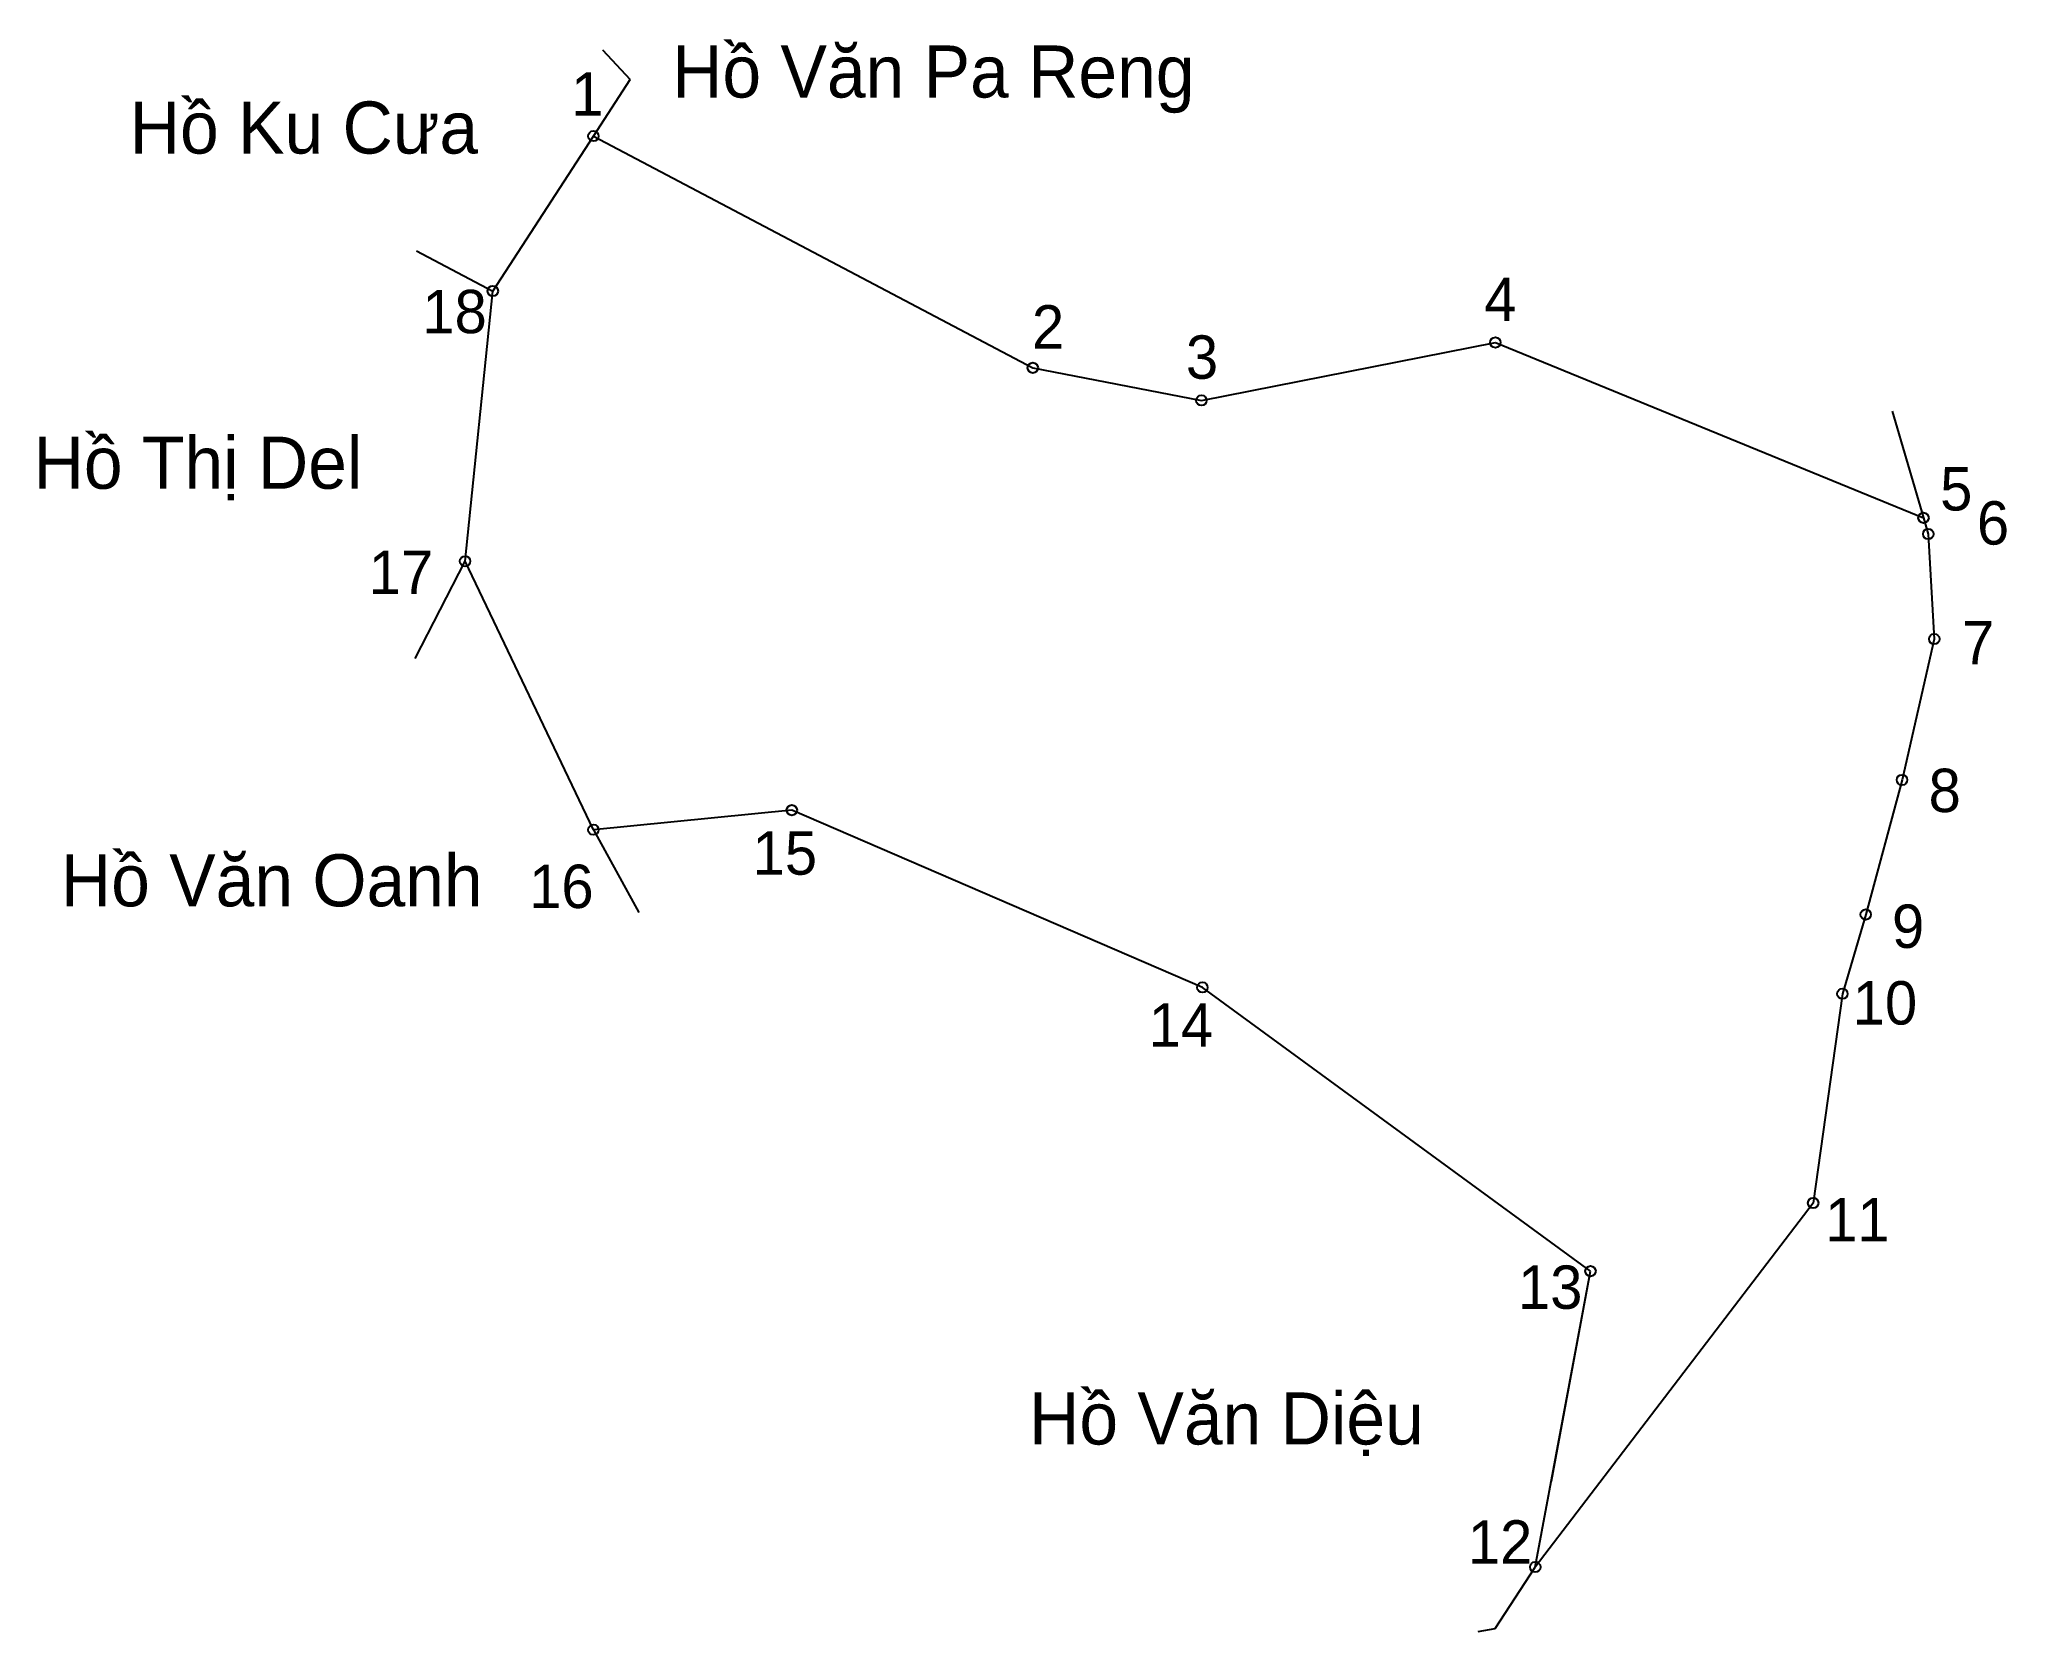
# Model space of a CAD drawing. Extents: x 546730 to 546948, y 1825842 to 1826018.
import ezdxf

# ---------------------------------------------------------------- set-up
doc = ezdxf.new("R2010")
doc.units = 0
for name, color, linetype in [('CanhThua', 7, 'Continuous'), ('MocDinhThua', 7, 'Continuous'), ('RauThua', 7, 'Continuous'), ('SoHieuDinhThua', 7, 'Continuous'), ('TenChuLanCan', 7, 'Continuous')]:
    doc.layers.add(name, color=color, linetype=linetype)

msp = doc.modelspace()

# ---------------------------------------------------------------- linework, layer by layer
at = {"layer": 'CanhThua'}
for p, q in [((546780.62, 1825989.89), (546791.74, 1826007.03)), ((546791.74, 1826007.03), (546840.37, 1825981.39)), ((546777.54, 1825959.99), (546780.62, 1825989.89)), ((546859.03, 1825977.78), (546891.55, 1825984.19)), ((546891.55, 1825984.19), (546938.93, 1825964.79)), ((546840.37, 1825981.39), (546859.03, 1825977.78)), ((546938.93, 1825964.79), (546939.46, 1825963)), ((546939.46, 1825963), (546940.12, 1825951.38)), ((546791.74, 1825930.28), (546777.54, 1825959.99)), ((546940.12, 1825951.38), (546936.55, 1825935.79)), ((546936.55, 1825935.79), (546932.54, 1825920.9)), ((546813.7, 1825932.44), (546791.74, 1825930.28)), ((546859.13, 1825912.83), (546813.7, 1825932.44)), ((546932.54, 1825920.9), (546929.96, 1825912.13)), ((546902.08, 1825881.43), (546859.13, 1825912.83)), ((546929.96, 1825912.13), (546926.72, 1825888.97)), ((546926.72, 1825888.97), (546895.97, 1825848.69)), ((546895.97, 1825848.69), (546902.08, 1825881.43))]:
    msp.add_line(p, q, dxfattribs=at)
at = {"layer": 'MocDinhThua'}
for centre in [(546791.74, 1826007.03), (546780.62, 1825989.89), (546891.55, 1825984.19), (546840.37, 1825981.39), (546859.03, 1825977.78), (546938.93, 1825964.79), (546939.46, 1825963), (546777.54, 1825959.99), (546940.12, 1825951.38), (546936.55, 1825935.79), (546813.7, 1825932.44), (546791.74, 1825930.28), (546932.54, 1825920.9), (546859.13, 1825912.83), (546929.96, 1825912.13), (546926.72, 1825888.97), (546902.08, 1825881.43), (546895.97, 1825848.69)]:
    msp.add_circle(centre, 0.576, dxfattribs=at)
at = {"layer": 'RauThua'}
for p, q in [((546792.76, 1826016.57), (546795.81, 1826013.31)), ((546791.74, 1826007.03), (546795.81, 1826013.31)), ((546772.18, 1825994.32), (546780.62, 1825989.89)), ((546819.46, 1825992.42), (546840.37, 1825981.39)), ((546935.46, 1825976.58), (546938.93, 1825964.79)), ((546772.04, 1825949.24), (546777.54, 1825959.99)), ((546791.74, 1825930.28), (546796.76, 1825921.13)), ((546897.75, 1825858.19), (546902.08, 1825881.43)), ((546891.52, 1825841.87), (546895.97, 1825848.69)), ((546889.64, 1825841.54), (546891.52, 1825841.87))]:
    msp.add_line(p, q, dxfattribs=at)

# ---------------------------------------------------------------- texts
at = {"layer": 'SoHieuDinhThua'}
for s, p in [('1', (546789.28, 1826009.28)), ('18', (546772.81, 1825985.22)), ('4', (546890.32, 1825986.57)), ('2', (546840.27, 1825983.52)), ('3', (546857.31, 1825980.18)), ('5', (546940.77, 1825965.6)), ('6', (546944.84, 1825961.83)), ('17', (546766.87, 1825956.36)), ('7', (546943.19, 1825948.58)), ('8', (546939.49, 1825932.23)), ('15', (546809.36, 1825925.3)), ('16', (546784.63, 1825921.61)), ('9', (546935.44, 1825917.2)), ('10', (546931.09, 1825908.72)), ('14', (546853.18, 1825906.27)), ('11', (546928.04, 1825884.72)), ('13', (546894.05, 1825877.26)), ('12', (546888.5, 1825849.06))]:
    msp.add_text(s, height=4.8, dxfattribs=at).set_placement(p)
at = {"layer": 'TenChuLanCan'}
for s, height, p in [('Hồ Văn Pa Reng', 5.7599, (546800.46, 1826011.3)), ('Hồ Ku Cưa', 5.76, (546740.44, 1826005.1)), ('Hồ Thị Del', 5.76, (546729.8, 1825968.01)), ('Hồ Văn Oanh', 5.7599, (546732.82, 1825921.8)), ('Hồ Văn Diệu', 5.7599, (546839.96, 1825862.25))]:
    msp.add_text(s, height=height, dxfattribs=at).set_placement(p)

doc.saveas('drawing.dxf')
